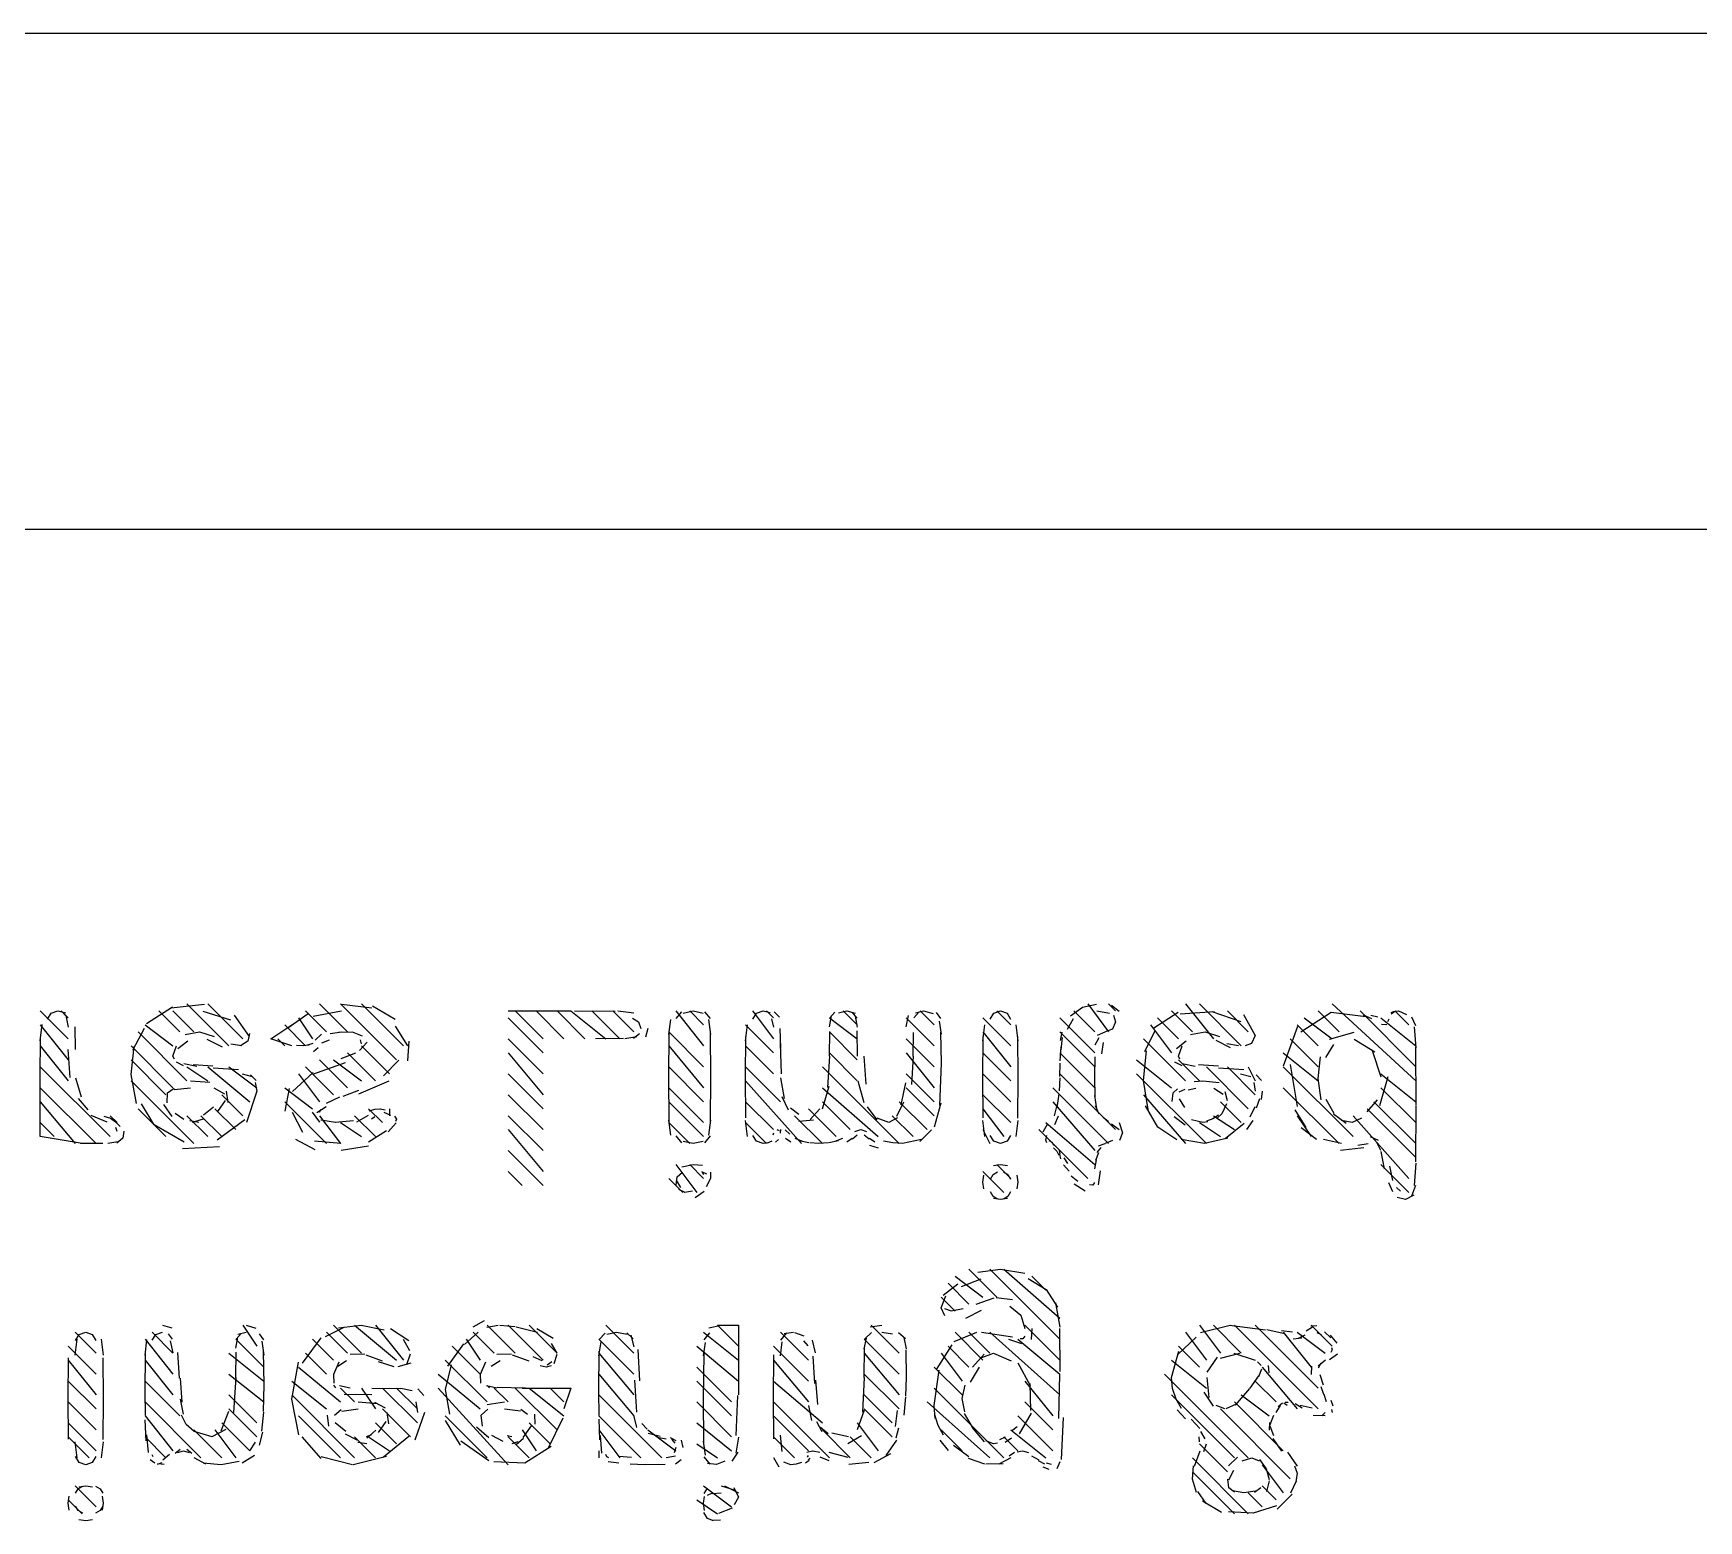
# Model space of a CAD drawing. Header units: millimetres. Extents: x 6 to 1147, y -20 to 811.
# Drawn here: x 791.32 to 819.94, y 785.44 to 811 of the extents above; entities that cross this region are included whole.
import ezdxf

# ---------------------------------------------------------------- set-up
doc = ezdxf.new("R2010")
doc.units = ezdxf.units.MM
for name, color, linetype in [('CURVES', 6, 'Continuous'), ('LINES', 7, 'Continuous'), ('RECTANGLES', 3, 'Continuous')]:
    doc.layers.add(name, color=color, linetype=linetype)

msp = doc.modelspace()

# ---------------------------------------------------------------- linework, layer by layer
at = {"layer": 'CURVES'}
for p, q in [((793.264, 793.984), (793.714, 794.273)), ((793.69, 794.251), (794.262, 794.315)), ((796.616, 794.319), (797.138, 794.253)), ((797.147, 794.285), (797.536, 794.056)), ((809.142, 794.115), (809.352, 794.263)), ((809.352, 794.263), (809.591, 794.319)), ((809.847, 794.3), (809.983, 794.196)), ((791.44, 793.685), (791.474, 793.964)), ((791.564, 794.06), (791.627, 794.16)), ((791.627, 794.16), (791.74, 794.2)), ((791.74, 794.2), (791.873, 794.169)), ((791.82, 794.181), (791.908, 794.083)), ((791.885, 794.09), (791.92, 793.922)), ((792.032, 793.927), (792.04, 793.54)), ((794.233, 794.196), (794.708, 794.048)), ((794.769, 794.128), (795.03, 793.762)), ((795.4, 793.72), (795.76, 793.96)), ((795.695, 793.912), (796.045, 794.157)), ((796.131, 794.111), (796.619, 794.199)), ((797.536, 793.936), (797.749, 793.598)), ((800.62, 794.2), (801.318, 794.194)), ((801.365, 794.2), (801.639, 794.167)), ((801.619, 794.076), (801.719, 794.014)), ((801.719, 794.014), (801.76, 793.9)), ((802.24, 793.795), (802.277, 794.053)), ((802.367, 794.068), (802.467, 794.185)), ((802.49, 794.164), (802.66, 794.2)), ((802.66, 794.2), (802.83, 794.164)), ((802.853, 794.185), (802.953, 794.068)), ((802.923, 794.053), (802.96, 793.795)), ((803.56, 793.685), (803.593, 793.959)), ((803.684, 794.059), (803.746, 794.159)), ((803.746, 794.159), (803.86, 794.2)), ((803.86, 794.2), (803.984, 794.173)), ((804.007, 794.064), (804.039, 793.923)), ((804.054, 794.184), (804.146, 794.09)), ((805, 793.924), (805.036, 794.115)), ((805.01, 794.079), (805.095, 794.179)), ((805.159, 794.165), (805.3, 794.2)), ((805.3, 794.2), (805.443, 794.163)), ((805.386, 794.178), (805.471, 794.078)), ((805.445, 794.111), (805.48, 793.923)), ((806.32, 793.925), (806.359, 794.123)), ((806.451, 794.081), (806.538, 794.18)), ((806.483, 794.167), (806.62, 794.2)), ((806.62, 794.2), (806.782, 794.153)), ((806.837, 794.172), (806.913, 794.069)), ((806.886, 794.025), (806.92, 793.803)), ((807.64, 793.685), (807.673, 793.959)), ((807.764, 794.059), (807.826, 794.159)), ((807.826, 794.159), (807.94, 794.2)), ((807.94, 794.2), (808.054, 794.159)), ((808.054, 794.159), (808.116, 794.059)), ((808.207, 793.959), (808.24, 793.685)), ((809.094, 793.889), (809.196, 794.07)), ((809.596, 794.199), (809.813, 794.164)), ((809.92, 794.015), (809.864, 793.889)), ((809.886, 794.126), (809.92, 794.015)), ((810.574, 793.911), (810.992, 794.177)), ((811.03, 794.152), (811.619, 794.188)), ((811.575, 794.19), (812.072, 794.018)), ((812.117, 794.139), (812.32, 793.78)), ((812.802, 793.258), (813.053, 793.937)), ((813.1, 793.841), (813.623, 794.178)), ((813.623, 794.178), (814.222, 794.105)), ((814.321, 794.067), (814.177, 794.13)), ((814.424, 794.09), (814.304, 794.124)), ((814.578, 793.962), (814.487, 793.965)), ((814.6, 794.02), (814.618, 794.063)), ((814.654, 794.172), (814.727, 794.195)), ((814.655, 794.15), (814.705, 794.183)), ((814.685, 794.192), (814.78, 794.2)), ((814.78, 794.2), (814.916, 794.137)), ((815.007, 794.096), (815.076, 793.947)), ((815.049, 793.929), (815.08, 793.568)), ((791.44, 793.06), (791.446, 793.747)), ((793.029, 793.526), (793.233, 793.904)), ((793.805, 793.554), (793.974, 793.686)), ((793.927, 793.796), (794.176, 793.839)), ((794.176, 793.839), (794.426, 793.758)), ((794.572, 793.576), (794.305, 793.708)), ((795.009, 793.679), (794.879, 793.601)), ((795.037, 793.814), (795.009, 793.679)), ((795.76, 793.6), (795.4, 793.72)), ((796.121, 793.641), (796.033, 793.61)), ((796.165, 793.698), (796.275, 793.803)), ((796.279, 793.653), (796.412, 793.705)), ((796.419, 793.811), (796.622, 793.839)), ((796.572, 793.838), (796.818, 793.835)), ((796.8, 793.839), (796.971, 793.772)), ((797.057, 793.666), (796.926, 793.518)), ((796.938, 793.706), (796.955, 793.637)), ((797.776, 793.679), (797.751, 793.344)), ((801.464, 793.727), (800.98, 793.72)), ((801.689, 793.754), (801.483, 793.72)), ((801.735, 793.808), (801.633, 793.728)), ((801.88, 793.9), (801.838, 793.747)), ((802.24, 793.06), (802.246, 793.821)), ((802.954, 793.821), (802.96, 793.06)), ((803.56, 793.06), (803.566, 793.758)), ((804.15, 793.898), (804.16, 793.559)), ((804.18, 793.119), (804.16, 793.639)), ((805, 793.42), (805.008, 793.846)), ((805.472, 793.857), (805.48, 793.42)), ((806.44, 793.42), (806.448, 793.827)), ((806.913, 793.835), (806.92, 793.3)), ((807.64, 793.06), (807.646, 793.758)), ((808.234, 793.758), (808.24, 793.06)), ((808.97, 793.693), (808.999, 793.835)), ((808.982, 793.529), (809.006, 793.743)), ((809.57, 793.619), (809.637, 793.741)), ((809.606, 793.781), (809.74, 793.84)), ((809.681, 793.463), (809.711, 793.656)), ((809.864, 793.889), (809.74, 793.84)), ((810.424, 793.505), (810.601, 793.866)), ((810.965, 793.554), (811.134, 793.686)), ((811.207, 793.796), (811.456, 793.839)), ((811.456, 793.839), (811.706, 793.758)), ((811.896, 793.568), (811.649, 793.69)), ((812.034, 793.6), (811.831, 793.634)), ((812.254, 793.64), (812.145, 793.6)), ((812.32, 793.78), (812.254, 793.64)), ((813.595, 793.716), (814.019, 793.834)), ((814.019, 793.714), (814.376, 793.499)), ((791.952, 793.056), (791.92, 793.54)), ((793.002, 793.11), (793.052, 793.587)), ((793.72, 793.42), (793.781, 793.601)), ((793.745, 793.371), (793.72, 793.42)), ((794.903, 793.602), (794.712, 793.627)), ((795.957, 793.6), (795.842, 793.607)), ((796.059, 793.613), (795.954, 793.6)), ((796.213, 793.565), (796.138, 793.498)), ((796.858, 793.474), (796.604, 793.379)), ((797.604, 793.352), (797.34, 793.083)), ((805, 793.42), (804.966, 792.885)), ((805.633, 792.939), (805.6, 793.42)), ((806.44, 793.42), (806.414, 792.936)), ((808.967, 793.345), (808.984, 793.584)), ((809.56, 793.06), (809.569, 793.414)), ((810.401, 793.007), (810.452, 793.512)), ((811, 793.42), (811.061, 793.601)), ((811.025, 793.371), (811, 793.42)), ((813.4, 793.04), (813.442, 793.414)), ((813.532, 793.399), (813.672, 793.623)), ((814.329, 793.521), (814.48, 793.067)), ((815.074, 793.577), (815.08, 792.58)), ((791.44, 792.04), (791.44, 793.12)), ((793.096, 792.609), (793.002, 793.105)), ((793.902, 793.257), (793.778, 793.317)), ((794.128, 793.247), (793.905, 793.291)), ((794.405, 793.249), (794.065, 793.276)), ((794.409, 793.224), (794.846, 793.193)), ((794.908, 793.118), (795.084, 793.072)), ((795.055, 793.104), (795.148, 793.003)), ((795.776, 792.816), (796.129, 793.14)), ((796.125, 793.114), (796.687, 793.313)), ((806.92, 793.3), (806.892, 792.574)), ((808.96, 793.075), (808.966, 793.303)), ((811.062, 793.257), (810.938, 793.317)), ((811.288, 793.247), (811.065, 793.291)), ((811.685, 793.249), (811.345, 793.276)), ((811.689, 793.224), (812.126, 793.193)), ((812.068, 793.118), (812.244, 793.072)), ((812.335, 793.104), (812.428, 793.003)), ((813.045, 792.555), (812.923, 793.28)), ((814.6, 793.069), (814.453, 792.567)), ((792.15, 792.719), (792.049, 793.045)), ((793.619, 792.619), (793.625, 792.791)), ((793.625, 792.791), (793.74, 792.875)), ((793.739, 792.848), (794.02, 792.88)), ((794.02, 793), (794.353, 792.975)), ((794.425, 792.877), (794.606, 792.778)), ((794.635, 792.819), (794.663, 792.624)), ((795.16, 792.82), (794.981, 792.282)), ((795.133, 792.968), (795.16, 792.82)), ((795.65, 792.476), (795.722, 792.866)), ((796.644, 792.738), (796.916, 792.836)), ((797.427, 792.994), (796.908, 792.77)), ((802.246, 792.299), (802.24, 793.06)), ((802.96, 793.06), (802.954, 792.299)), ((803.566, 792.362), (803.56, 793.06)), ((804.228, 792.698), (804.165, 793.05)), ((804.99, 792.902), (804.875, 792.513)), ((805.599, 792.619), (805.493, 792.993)), ((806.308, 792.967), (806.229, 792.586)), ((807.646, 792.362), (807.64, 793.06)), ((808.24, 793.056), (808.234, 792.358)), ((808.945, 792.776), (808.909, 792.535)), ((808.96, 793.053), (808.948, 792.826)), ((809.57, 792.724), (809.56, 793.06)), ((810.48, 792.504), (810.401, 793.007)), ((810.889, 792.645), (810.907, 792.795)), ((810.907, 792.795), (810.981, 792.862)), ((811.009, 792.812), (811.113, 792.853)), ((811.165, 792.843), (811.3, 792.872)), ((811.268, 792.99), (811.42, 793)), ((811.42, 793), (811.701, 792.968)), ((811.607, 792.872), (811.77, 792.772)), ((811.798, 792.815), (811.835, 792.658)), ((812.293, 792.968), (812.32, 792.82)), ((812.44, 792.82), (812.42, 792.676)), ((813.451, 792.671), (813.4, 793.04)), ((792.263, 792.503), (792.098, 792.696)), ((793.397, 792.242), (793.177, 792.605)), ((793.708, 792.388), (793.563, 792.59)), ((794.416, 792.544), (794.246, 792.41)), ((794.619, 792.663), (794.487, 792.473)), ((796.191, 792.453), (796.354, 792.556)), ((796.24, 792.46), (796.265, 792.509)), ((796.361, 792.616), (796.587, 792.725)), ((797.089, 792.484), (797.19, 792.514)), ((797.19, 792.514), (797.292, 792.519)), ((797.283, 792.519), (797.367, 792.5)), ((804.299, 792.495), (804.191, 792.724)), ((804.473, 792.42), (804.334, 792.529)), ((804.838, 792.518), (804.669, 792.336)), ((805.82, 792.328), (805.657, 792.552)), ((806.273, 792.634), (806.156, 792.385)), ((806.917, 792.613), (806.804, 792.2)), ((808.915, 792.605), (808.863, 792.395)), ((809.596, 792.519), (809.562, 792.746)), ((809.636, 792.424), (809.576, 792.571)), ((810.644, 792.204), (810.436, 792.567)), ((811.107, 792.54), (811.02, 792.692)), ((811.828, 792.601), (811.743, 792.432)), ((812.314, 792.554), (812.227, 792.377)), ((812.39, 792.691), (812.333, 792.527)), ((813.194, 792.199), (813.008, 792.501)), ((813.678, 792.438), (813.538, 792.68)), ((814.413, 792.675), (814.236, 792.465)), ((815.08, 792.572), (815.074, 791.606)), ((792.587, 792.29), (792.313, 792.405)), ((792.532, 792.394), (792.646, 792.357)), ((792.646, 792.357), (792.735, 792.297)), ((792.735, 792.297), (792.81, 792.213)), ((793.911, 791.946), (793.397, 792.242)), ((793.905, 792.334), (793.758, 792.438)), ((794.162, 792.281), (794.009, 792.31)), ((794.237, 792.341), (794.05, 792.281)), ((794.957, 792.33), (794.482, 791.979)), ((795.953, 792.113), (795.772, 792.453)), ((796.245, 792.289), (796.12, 792.46)), ((796.515, 792.28), (796.263, 792.324)), ((796.822, 792.312), (796.505, 792.28)), ((797.077, 792.403), (796.874, 792.291)), ((797.133, 792.347), (797.187, 792.384)), ((797.342, 792.46), (797.459, 792.406)), ((797.554, 792.279), (797.418, 792.121)), ((797.529, 792.392), (797.56, 792.338)), ((797.56, 792.338), (797.546, 792.302)), ((802.277, 792.067), (802.24, 792.325)), ((802.96, 792.325), (802.923, 792.067)), ((803.593, 792.041), (803.56, 792.315)), ((804.729, 792.32), (804.473, 792.3)), ((806.02, 792.28), (805.82, 792.357)), ((806.171, 792.362), (806.02, 792.28)), ((807.673, 792.041), (807.64, 792.315)), ((808.24, 792.315), (808.207, 792.04)), ((808.677, 792.12), (808.755, 792.267)), ((808.933, 792.392), (808.868, 792.244)), ((809.796, 792.292), (809.705, 792.368)), ((809.847, 792.26), (809.978, 792.163)), ((809.978, 792.283), (810.04, 792.106)), ((810.97, 791.983), (810.644, 792.204)), ((811.115, 792.235), (810.927, 792.381)), ((811.42, 792.28), (811.226, 792.328)), ((811.502, 792.292), (811.42, 792.28)), ((811.591, 792.348), (811.481, 792.305)), ((811.69, 792.408), (811.591, 792.348)), ((811.743, 792.432), (811.668, 792.361)), ((812.127, 792.264), (811.8, 792.004)), ((812.275, 792.316), (812.17, 792.161)), ((813.88, 792.264), (813.664, 792.424)), ((813.987, 792.284), (813.8, 792.315)), ((814.144, 792.36), (813.987, 792.284)), ((792.16, 791.92), (791.44, 792.04)), ((792.513, 791.924), (792.129, 791.92)), ((792.774, 791.949), (792.599, 791.92)), ((792.73, 792.2), (792.757, 792.134)), ((792.856, 792.011), (792.753, 791.928)), ((792.877, 792.134), (792.856, 792.011)), ((796.163, 791.814), (795.833, 791.993)), ((796.603, 791.921), (796.154, 791.961)), ((797.389, 792.137), (797.081, 791.945)), ((802.467, 791.935), (802.367, 792.052)), ((802.66, 791.92), (802.49, 791.956)), ((802.83, 791.956), (802.66, 791.92)), ((802.953, 792.052), (802.853, 791.935)), ((803.746, 791.961), (803.684, 792.061)), ((803.86, 791.92), (803.746, 791.961)), ((803.957, 791.931), (803.86, 791.92)), ((804.014, 791.963), (803.929, 791.928)), ((804.04, 792.1), (804.028, 792.064)), ((804.124, 791.991), (804.073, 791.946)), ((804.1, 792.16), (804.139, 792.145)), ((804.16, 792.1), (804.166, 792.162)), ((804.241, 792.155), (804.321, 792.081)), ((804.34, 791.945), (804.248, 792.008)), ((804.546, 791.958), (804.411, 792.006)), ((804.646, 791.932), (804.481, 791.966)), ((804.82, 791.92), (804.662, 791.931)), ((804.977, 791.931), (804.82, 791.92)), ((805.159, 791.966), (804.994, 791.932)), ((805.229, 792.006), (805.094, 791.958)), ((805.392, 792.008), (805.3, 791.945)), ((805.398, 792.002), (805.481, 792.07)), ((805.44, 792.13), (805.54, 792.16)), ((805.54, 792.16), (805.64, 792.13)), ((805.599, 792.07), (805.682, 792.002)), ((805.783, 791.944), (805.688, 792.008)), ((806.094, 791.931), (805.933, 791.963)), ((806.26, 791.92), (806.094, 791.931)), ((806.582, 791.989), (806.26, 791.92)), ((806.757, 792.156), (806.553, 791.957)), ((807.826, 791.961), (807.764, 792.061)), ((807.94, 791.92), (807.826, 791.961)), ((808.054, 791.96), (807.94, 791.92)), ((808.116, 792.061), (808.054, 791.96)), ((808.72, 791.98), (808.738, 792.058)), ((808.739, 791.936), (808.72, 791.98)), ((808.839, 791.931), (808.778, 791.968)), ((809.626, 791.879), (809.74, 791.92)), ((809.867, 791.973), (809.74, 791.92)), ((810.04, 792.103), (809.987, 791.973)), ((811.448, 791.92), (811.046, 791.991)), ((811.851, 792.016), (811.448, 791.92)), ((813.371, 791.993), (813.107, 792.193)), ((813.802, 791.92), (813.491, 791.993)), ((814.081, 791.893), (814.258, 791.919)), ((814.292, 792.04), (814.432, 791.982)), ((814.401, 791.943), (814.473, 791.805)), ((794.522, 791.866), (793.884, 791.829)), ((797.082, 791.876), (796.608, 791.801)), ((805.844, 791.839), (805.696, 791.89)), ((808.841, 791.909), (808.895, 791.878)), ((808.852, 791.85), (808.907, 791.79)), ((808.907, 791.79), (808.943, 791.719)), ((808.95, 791.799), (808.96, 791.74)), ((808.98, 791.657), (808.96, 791.74)), ((809.096, 791.579), (809.035, 791.674)), ((809.565, 791.485), (809.594, 791.64)), ((809.578, 791.638), (809.632, 791.77)), ((809.6, 791.77), (809.67, 791.852)), ((814.185, 791.845), (813.785, 791.8)), ((814.477, 791.785), (814.535, 791.484)), ((802.368, 791.208), (802.383, 791.347)), ((802.383, 791.347), (802.475, 791.428)), ((802.464, 791.523), (802.66, 791.56)), ((802.66, 791.56), (802.821, 791.549)), ((802.805, 791.438), (802.89, 791.402)), ((802.817, 791.427), (802.839, 791.39)), ((802.956, 791.43), (802.955, 791.323)), ((807.64, 791.26), (807.657, 791.379)), ((807.767, 791.311), (807.813, 791.387)), ((807.813, 791.387), (807.889, 791.433)), ((807.821, 791.543), (807.94, 791.56)), ((807.94, 791.56), (808.059, 791.543)), ((807.991, 791.433), (808.067, 791.387)), ((808.067, 791.387), (808.113, 791.311)), ((808.223, 791.379), (808.24, 791.26)), ((809.119, 791.448), (809.025, 791.554)), ((809.272, 791.266), (809.156, 791.362)), ((809.653, 791.455), (809.621, 791.209)), ((814.686, 791.288), (814.635, 791.535)), ((815.08, 791.586), (815.049, 791.202)), ((802.448, 791.168), (802.373, 791.294)), ((802.522, 791.081), (802.413, 791.133)), ((802.651, 791.101), (802.509, 791.082)), ((802.849, 791.096), (802.695, 790.99)), ((802.955, 791.323), (802.881, 791.177)), ((807.657, 791.141), (807.64, 791.26)), ((807.813, 791.013), (807.767, 791.089)), ((808.113, 791.089), (808.067, 791.013)), ((808.24, 791.26), (808.223, 791.14)), ((809.396, 791.102), (809.21, 791.224)), ((809.529, 791.208), (809.469, 791.209)), ((809.559, 791.251), (809.529, 791.208)), ((814.682, 791.093), (814.616, 791.248)), ((814.815, 791.102), (814.747, 791.164)), ((815.075, 791.198), (815.002, 791.016)), ((807.889, 790.967), (807.813, 791.013)), ((807.94, 790.96), (807.821, 790.977)), ((808.059, 790.977), (807.94, 790.96)), ((808.067, 791.013), (807.991, 790.967)), ((814.9, 790.96), (814.758, 790.996)), ((815.046, 791.035), (814.9, 790.96)), ((807.55, 789.712), (807.94, 789.76)), ((807.94, 789.76), (808.362, 789.694)), ((806.955, 789.317), (807.206, 789.512)), ((807.271, 789.467), (807.608, 789.599)), ((808.418, 789.603), (808.728, 789.415)), ((808.728, 789.415), (808.919, 789.11)), ((806.92, 789.1), (807.001, 789.305)), ((806.985, 788.962), (806.92, 789.1)), ((807.099, 789.04), (806.985, 789.082)), ((807.3, 789.079), (807.096, 789.04)), ((807.523, 789.159), (807.832, 789.272)), ((807.865, 789.275), (808.147, 789.239)), ((808.101, 789.128), (808.291, 788.97)), ((808.887, 789.182), (808.96, 788.768)), ((793.54, 788.8), (793.699, 788.755)), ((794.98, 788.8), (795.147, 788.749)), ((796.344, 788.607), (796.661, 788.768)), ((796.566, 788.755), (796.957, 788.799)), ((796.957, 788.799), (797.347, 788.718)), ((798.881, 788.77), (799.072, 788.879)), ((799.114, 788.767), (799.311, 788.8)), ((799.338, 788.8), (799.598, 788.776)), ((799.617, 788.774), (799.986, 788.677)), ((802.928, 788.757), (803.14, 788.8)), ((803.08, 788.8), (803.44, 788.8)), ((803.44, 788.8), (803.44, 787.6)), ((805.701, 788.769), (805.9, 788.8)), ((807.607, 789.051), (807.341, 788.916)), ((808.291, 788.97), (808.36, 788.74)), ((811.38, 788.675), (811.887, 788.8)), ((811.874, 788.8), (812.498, 788.718)), ((813.192, 788.703), (813.301, 788.769)), ((813.272, 788.787), (813.379, 788.796)), ((792.04, 788.285), (792.073, 788.559)), ((792.044, 788.539), (792.106, 788.639)), ((792.106, 788.639), (792.22, 788.68)), ((792.22, 788.68), (792.334, 788.639)), ((792.334, 788.639), (792.396, 788.539)), ((792.487, 788.559), (792.52, 788.285)), ((793.24, 788.286), (793.273, 788.547)), ((793.365, 788.541), (793.427, 788.64)), ((793.427, 788.64), (793.54, 788.68)), ((793.635, 788.653), (793.709, 788.562)), ((793.672, 788.529), (793.717, 788.326)), ((794.8, 788.403), (794.835, 788.591)), ((794.809, 788.558), (794.894, 788.658)), ((794.837, 788.643), (794.98, 788.68)), ((795.2, 788.649), (795.274, 788.547)), ((795.245, 788.525), (795.28, 788.284)), ((795.948, 788.147), (796.269, 788.582)), ((797.46, 788.741), (797.776, 788.536)), ((797.677, 788.557), (797.787, 788.362)), ((798.731, 788.469), (798.963, 788.678)), ((799.972, 788.744), (800.254, 788.576)), ((800.218, 788.485), (800.315, 788.317)), ((801.04, 788.275), (801.077, 788.514)), ((801.047, 788.551), (801.149, 788.665)), ((801.174, 788.646), (801.34, 788.68)), ((801.34, 788.68), (801.526, 788.647)), ((801.522, 788.669), (801.627, 788.568)), ((801.591, 788.629), (801.638, 788.426)), ((802.84, 788.273), (802.873, 788.503)), ((802.847, 788.549), (802.949, 788.666)), ((804.16, 788.275), (804.192, 788.514)), ((804.166, 788.545), (804.271, 788.666)), ((804.224, 788.657), (804.382, 788.677)), ((804.399, 788.676), (804.559, 788.618)), ((804.554, 788.533), (804.628, 788.445)), ((804.707, 788.542), (804.757, 788.325)), ((805.6, 788.394), (805.637, 788.577)), ((805.612, 788.566), (805.726, 788.672)), ((805.9, 788.68), (806.088, 788.653)), ((806.191, 788.673), (806.306, 788.57)), ((806.278, 788.59), (806.32, 788.396)), ((807.147, 788.518), (807.536, 788.679)), ((807.617, 788.677), (808.145, 788.599)), ((808.306, 788.481), (808.087, 788.556)), ((808.326, 788.566), (808.282, 788.563)), ((808.36, 788.613), (808.326, 788.566)), ((808.48, 788.74), (808.469, 788.554)), ((808.955, 788.742), (808.959, 788.004)), ((810.988, 788.295), (811.304, 788.594)), ((812.798, 788.654), (812.519, 788.722)), ((812.962, 788.68), (812.77, 788.702)), ((813.122, 788.579), (812.97, 788.56)), ((813.172, 788.629), (813.059, 788.571)), ((813.379, 788.676), (813.454, 788.639)), ((813.508, 788.687), (813.616, 788.584)), ((813.608, 788.629), (813.722, 788.491)), ((791.92, 787.54), (791.926, 788.238)), ((792.514, 788.238), (792.52, 787.54)), ((793.24, 787.66), (793.247, 788.294)), ((793.796, 788.332), (793.826, 787.891)), ((794.8, 787.9), (794.808, 788.337)), ((795.273, 788.345), (795.28, 787.78)), ((796.764, 788.303), (797.019, 788.307)), ((797.032, 788.292), (797.318, 788.185)), ((797.795, 788.304), (797.733, 788.12)), ((798.441, 788.096), (798.719, 788.481)), ((799.284, 788.303), (799.539, 788.307)), ((799.552, 788.292), (799.838, 788.185)), ((800.066, 788.186), (799.912, 788.257)), ((800.317, 788.294), (800.267, 788.133)), ((801.04, 787.66), (801.046, 788.351)), ((801.71, 788.379), (801.74, 787.841)), ((802.84, 787.54), (802.846, 788.309)), ((804.04, 787.54), (804.045, 788.289)), ((804.715, 788.266), (804.745, 787.8)), ((805.6, 787.9), (805.607, 788.417)), ((806.313, 788.376), (806.32, 787.9)), ((806.839, 788.04), (807.11, 788.46)), ((807.459, 788.078), (807.662, 788.299)), ((807.62, 788.244), (807.82, 788.32)), ((807.82, 788.32), (808.127, 788.187)), ((810.88, 787.9), (811.004, 788.356)), ((811.491, 787.995), (811.669, 788.251)), ((811.723, 788.231), (812.057, 788.319)), ((811.954, 788.318), (812.317, 788.199)), ((813.4, 788.103), (813.527, 788.202)), ((813.735, 788.302), (813.598, 788.206)), ((813.64, 788.374), (813.617, 788.333)), ((813.628, 788.416), (813.64, 788.374)), ((795.76, 787.53), (795.876, 788.166)), ((796.484, 787.959), (796.579, 788.171)), ((796.491, 787.806), (796.484, 787.959)), ((796.551, 788.094), (796.705, 788.19)), ((797.522, 788.086), (797.252, 788.172)), ((797.809, 788.147), (797.582, 788.082)), ((798.401, 787.695), (798.509, 788.12)), ((799.004, 787.959), (799.099, 788.171)), ((799.011, 787.803), (799.004, 787.959)), ((799.191, 788.094), (799.345, 788.19)), ((800.132, 788.08), (800.029, 788.101)), ((800.22, 788.099), (800.135, 788.08)), ((800.232, 788.168), (800.153, 788.111)), ((806.8, 787.42), (806.89, 788.028)), ((807.423, 787.82), (807.579, 788.078)), ((808.237, 788.155), (808.451, 787.766)), ((808.958, 787.959), (808.94, 787.195)), ((812.377, 787.932), (812.229, 787.719)), ((812.356, 788.172), (812.419, 788.105)), ((812.429, 788.044), (812.373, 787.912)), ((812.539, 788.105), (812.555, 787.979)), ((813.288, 787.951), (813.289, 788.094)), ((813.406, 788.064), (813.455, 788.15)), ((813.49, 787.77), (813.436, 787.945)), ((793.246, 787.247), (793.24, 787.66)), ((793.88, 787.478), (793.849, 787.89)), ((794.8, 787.9), (794.76, 787.301)), ((795.28, 787.779), (795.27, 787.319)), ((796.518, 787.724), (796.482, 787.767)), ((796.765, 787.72), (796.584, 787.757)), ((797.14, 787.72), (797.63, 787.713)), ((797.635, 787.72), (797.829, 787.678)), ((797.93, 787.706), (798.033, 787.59)), ((798.478, 787.269), (798.401, 787.695)), ((799.286, 787.72), (799.108, 787.755)), ((799.159, 787.724), (799.122, 787.766)), ((799.78, 787.72), (799.29, 787.726)), ((799.72, 787.72), (800.56, 787.72)), ((800.56, 787.72), (800.44, 787.36)), ((801.044, 787.248), (801.04, 787.66)), ((801.691, 787.307), (801.659, 787.854)), ((804.8, 787.438), (804.77, 787.857)), ((805.6, 787.9), (805.568, 787.306)), ((806.32, 787.9), (806.311, 787.586)), ((807.28, 787.54), (807.332, 787.77)), ((808.447, 787.796), (808.459, 787.336)), ((810.899, 787.714), (810.88, 787.9)), ((810.959, 787.531), (810.899, 787.714)), ((811.6, 787.408), (811.441, 787.647)), ((811.529, 787.556), (811.494, 787.902)), ((812.222, 787.709), (811.975, 787.426)), ((813.445, 787.747), (813.493, 787.617)), ((791.926, 786.842), (791.92, 787.54)), ((792.52, 787.536), (792.514, 786.838)), ((793.901, 787.273), (793.847, 787.531)), ((795.885, 786.916), (795.76, 787.531)), ((796.495, 787.251), (796.611, 787.353)), ((796.623, 787.322), (796.9, 787.36)), ((797.14, 787.6), (796.66, 787.607)), ((796.9, 787.48), (797.233, 787.455)), ((797.185, 787.477), (797.366, 787.378)), ((797.894, 787.482), (797.92, 787.3)), ((799.016, 787.253), (799.132, 787.354)), ((799.118, 787.439), (799.42, 787.48)), ((799.42, 787.36), (799.693, 787.33)), ((799.699, 787.356), (799.814, 787.273)), ((802.845, 786.791), (802.84, 787.54)), ((803.421, 787.591), (803.391, 786.902)), ((804.046, 786.846), (804.04, 787.54)), ((804.699, 787.16), (804.646, 787.418)), ((805.596, 787.337), (805.478, 787.001)), ((806.311, 787.571), (806.283, 787.254)), ((806.82, 787.198), (806.8, 787.42)), ((807.331, 787.311), (807.28, 787.54)), ((811.053, 787.369), (810.959, 787.531)), ((811.119, 787.189), (810.98, 787.347)), ((811.799, 787.361), (811.648, 787.418)), ((811.99, 787.445), (811.812, 787.362)), ((812.681, 787.301), (812.753, 787.417)), ((812.714, 787.405), (812.787, 787.464)), ((812.809, 787.466), (812.867, 787.427)), ((812.836, 787.475), (812.883, 787.475)), ((813.123, 787.376), (813.008, 787.448)), ((813.299, 787.371), (813.09, 787.422)), ((813.499, 787.612), (813.539, 787.491)), ((813.618, 787.511), (813.65, 787.411)), ((813.632, 787.352), (813.64, 787.3)), ((793.262, 786.813), (793.244, 787.175)), ((793.949, 787.094), (793.866, 787.254)), ((794.082, 786.97), (793.949, 787.094)), ((794.673, 787.316), (794.541, 786.976)), ((795.277, 787.303), (795.242, 786.976)), ((796.4, 787.067), (796.375, 787.251)), ((796.688, 786.97), (796.507, 787.124)), ((797.379, 787.143), (797.247, 786.953)), ((797.395, 787.299), (797.423, 787.104)), ((798.04, 787.3), (797.876, 786.822)), ((798.66, 786.737), (798.404, 787.159)), ((799.04, 787.067), (799.016, 787.253)), ((799.877, 787.07), (799.731, 786.868)), ((799.934, 787.273), (799.941, 787.099)), ((800.419, 787.204), (800.164, 786.676)), ((801.056, 786.829), (801.042, 787.186)), ((801.694, 787.039), (801.642, 787.253)), ((801.872, 787.013), (801.775, 787.109)), ((804.876, 786.965), (804.785, 787.137)), ((806.168, 787.336), (806.129, 787.06)), ((806.868, 787.077), (806.814, 787.261)), ((806.96, 786.908), (806.868, 787.077)), ((807.478, 787.018), (807.325, 787.281)), ((808.225, 787.055), (808.128, 786.976)), ((808.467, 787.288), (808.263, 786.931)), ((809.016, 787.216), (808.986, 786.493)), ((811.216, 787.183), (811.367, 787.024)), ((812.567, 786.996), (812.568, 787.13)), ((812.639, 786.899), (812.573, 787.064)), ((812.578, 787.095), (812.638, 787.251)), ((813.519, 787.242), (813.316, 787.25)), ((813.52, 787.3), (813.463, 787.24)), ((792.073, 786.521), (792.04, 786.795)), ((792.52, 786.795), (792.487, 786.52)), ((793.298, 786.614), (793.272, 786.916)), ((794.394, 786.88), (794.082, 786.97)), ((794.627, 787.009), (794.388, 786.88)), ((795.133, 786.792), (795.037, 786.643)), ((795.261, 786.963), (795.199, 786.737)), ((796.267, 786.507), (795.94, 786.88)), ((796.888, 786.821), (796.683, 786.925)), ((797.052, 786.762), (796.898, 786.786)), ((797.13, 786.918), (797.039, 786.881)), ((797.205, 786.994), (797.051, 786.859)), ((797.775, 786.887), (797.336, 786.529)), ((799.15, 786.469), (798.668, 786.806)), ((799.147, 786.866), (798.934, 787.048)), ((799.396, 786.8), (799.201, 786.903)), ((799.545, 786.88), (799.462, 786.898)), ((799.647, 786.795), (799.545, 786.76)), ((799.746, 786.854), (799.616, 786.742)), ((801.089, 786.602), (801.07, 786.905)), ((802.091, 786.885), (801.887, 786.937)), ((802.043, 786.874), (802.193, 786.844)), ((802.264, 786.868), (802.364, 786.817)), ((802.29, 786.842), (802.344, 786.774)), ((802.454, 786.823), (802.48, 786.7)), ((802.872, 786.566), (802.84, 786.805)), ((803.438, 786.873), (803.393, 786.6)), ((804.192, 786.63), (804.16, 786.912)), ((804.982, 786.93), (804.85, 787.04)), ((805.332, 786.881), (805.045, 786.944)), ((805.553, 786.899), (805.318, 786.761)), ((806.157, 786.825), (805.973, 786.562)), ((806.187, 787.028), (806.141, 786.86)), ((807.049, 786.649), (806.904, 786.823)), ((807.666, 786.793), (807.478, 787.018)), ((807.82, 786.76), (807.692, 786.813)), ((807.889, 786.774), (807.82, 786.76)), ((808.021, 786.875), (807.925, 786.829)), ((808.128, 786.856), (808.019, 786.786)), ((811.349, 786.882), (811.358, 786.793)), ((811.38, 786.972), (811.455, 786.844)), ((812.776, 786.632), (812.629, 786.851)), ((792.106, 786.441), (792.044, 786.541)), ((792.396, 786.541), (792.334, 786.44)), ((793.411, 786.429), (793.328, 786.488)), ((793.378, 786.538), (793.36, 786.574)), ((793.661, 786.579), (793.544, 786.478)), ((793.758, 786.602), (793.841, 786.67)), ((793.8, 786.61), (793.9, 786.64)), ((793.9, 786.64), (794, 786.61)), ((793.959, 786.67), (794.042, 786.602)), ((794.283, 786.411), (794.083, 786.523)), ((795.122, 786.558), (794.909, 786.427)), ((796.805, 786.4), (796.265, 786.539)), ((797.389, 786.541), (796.814, 786.4)), ((800.222, 786.713), (799.768, 786.429)), ((801.178, 786.538), (801.16, 786.576)), ((801.212, 786.521), (801.178, 786.538)), ((801.602, 786.525), (801.383, 786.542)), ((802.357, 786.55), (802.197, 786.52)), ((802.36, 786.7), (802.334, 786.607)), ((802.454, 786.487), (802.359, 786.41)), ((802.951, 786.414), (802.846, 786.535)), ((803.429, 786.619), (803.323, 786.462)), ((804.136, 786.36), (804.046, 786.518)), ((804.613, 786.618), (804.708, 786.64)), ((804.637, 786.561), (804.619, 786.534)), ((804.643, 786.479), (804.671, 786.513)), ((804.718, 786.64), (804.839, 786.616)), ((804.834, 786.536), (804.991, 786.473)), ((805.324, 786.525), (804.997, 786.612)), ((806.051, 786.591), (805.763, 786.433)), ((807.397, 786.538), (807.134, 786.734)), ((807.672, 786.412), (807.391, 786.509)), ((808.117, 786.523), (807.911, 786.41)), ((808.088, 786.552), (808.183, 786.616)), ((808.23, 786.626), (808.312, 786.64)), ((808.32, 786.639), (808.421, 786.614)), ((808.473, 786.553), (808.6, 786.485)), ((811.274, 786.378), (811.375, 786.638)), ((811.475, 786.757), (811.43, 786.622)), ((811.857, 786.382), (812.015, 786.53)), ((812.094, 786.47), (812.26, 786.52)), ((812.26, 786.52), (812.384, 786.47)), ((812.392, 786.491), (812.508, 786.33)), ((812.876, 786.618), (813.041, 786.377)), ((792.22, 786.4), (792.106, 786.441)), ((792.334, 786.44), (792.22, 786.4)), ((793.527, 786.435), (793.45, 786.403)), ((793.57, 786.403), (793.462, 786.418)), ((794.551, 786.401), (794.237, 786.431)), ((794.856, 786.457), (794.551, 786.401)), ((799.768, 786.429), (799.232, 786.454)), ((801.383, 786.428), (801.201, 786.449)), ((801.831, 786.401), (801.579, 786.409)), ((802.177, 786.404), (801.829, 786.401)), ((803.062, 786.403), (802.904, 786.423)), ((803.203, 786.462), (803.062, 786.403)), ((804.34, 786.4), (804.218, 786.448)), ((804.428, 786.409), (804.34, 786.4)), ((804.52, 786.441), (804.428, 786.409)), ((804.655, 786.472), (804.589, 786.429)), ((805.678, 786.438), (805.335, 786.404)), ((807.988, 786.418), (807.692, 786.411)), ((808.702, 786.41), (808.593, 786.471)), ((808.78, 786.318), (808.675, 786.361)), ((808.818, 786.406), (808.734, 786.426)), ((808.96, 786.452), (808.907, 786.333)), ((811.243, 786.152), (811.26, 786.381)), ((811.864, 786.14), (811.952, 786.309)), ((812.508, 786.33), (812.558, 786.146)), ((812.994, 786.38), (813.037, 786.259)), ((813.037, 786.259), (813.018, 786.107)), ((792.047, 785.911), (792.093, 785.987)), ((792.093, 785.987), (792.169, 786.033)), ((792.101, 786.023), (792.22, 786.04)), ((792.22, 786.04), (792.339, 786.023)), ((792.391, 786.033), (792.467, 785.987)), ((792.467, 785.987), (792.513, 785.911)), ((802.847, 785.91), (802.907, 786)), ((802.907, 785.88), (802.99, 785.917)), ((802.989, 785.907), (803.14, 785.92)), ((803.14, 786.04), (803.367, 785.973)), ((803.357, 786.011), (803.439, 785.844)), ((811.309, 785.926), (811.243, 786.152)), ((811.473, 785.736), (811.334, 785.939)), ((811.867, 786.005), (811.848, 786.153)), ((811.962, 785.929), (811.867, 786.005)), ((812.122, 785.92), (811.929, 785.955)), ((812.319, 785.945), (812.122, 785.92)), ((812.413, 786.005), (812.309, 785.927)), ((812.559, 786.125), (812.515, 785.942)), ((813.024, 786.122), (812.924, 785.912)), ((791.92, 785.74), (791.937, 785.859)), ((791.937, 785.621), (791.92, 785.74)), ((792.093, 785.613), (792.047, 785.689)), ((792.513, 785.689), (792.467, 785.613)), ((792.503, 785.859), (792.52, 785.74)), ((792.52, 785.74), (792.503, 785.62)), ((802.84, 785.74), (802.857, 785.857)), ((802.855, 785.615), (802.84, 785.74)), ((803.328, 785.656), (803.096, 785.565)), ((803.439, 785.844), (803.363, 785.712)), ((811.738, 785.58), (811.411, 785.777)), ((812.683, 785.698), (812.282, 785.569)), ((812.956, 785.898), (812.694, 785.64)), ((792.169, 785.567), (792.093, 785.613)), ((792.22, 785.44), (792.101, 785.457)), ((792.339, 785.457), (792.22, 785.44)), ((792.467, 785.613), (792.391, 785.567)), ((802.909, 785.478), (802.845, 785.578)), ((803.012, 785.44), (802.909, 785.478)), ((803.13, 785.448), (802.984, 785.441)), ((812.282, 785.569), (811.86, 785.595))]:
    msp.add_line(p, q, dxfattribs=at)
at = {"layer": 'LINES'}
for p, q in [((569.8, 802.48), (884.08, 802.48)), ((793.96, 794.32), (794.68, 793.6)), ((794.32, 794.32), (794.92, 793.72)), ((796.24, 794.32), (796.72, 793.84)), ((796.6, 794.32), (797.56, 793.36)), ((796.96, 794.32), (797.68, 793.6)), ((809.44, 794.32), (809.8, 793.84)), ((809.8, 794.32), (809.92, 794.2)), ((811.12, 794.32), (811.6, 793.72)), ((811.36, 794.32), (812.08, 793.6)), ((813.64, 794.32), (815.08, 793)), ((791.44, 794.2), (791.92, 793.72)), ((791.44, 793.96), (791.92, 793.36)), ((791.8, 794.2), (791.92, 794.08)), ((793.24, 793.96), (793.72, 793.6)), ((793.48, 794.2), (793.84, 793.84)), ((793.72, 794.2), (794.08, 793.84)), ((795.64, 793.96), (796, 793.6)), ((795.88, 794.08), (796.12, 793.72)), ((796, 794.2), (796.36, 793.84)), ((799.48, 794.2), (800.56, 794.2)), ((799.48, 794.08), (800.08, 793.48)), ((799.6, 794.2), (800.08, 793.72)), ((799.96, 794.2), (800.44, 793.72)), ((800.32, 794.2), (800.8, 793.72)), ((800.56, 794.2), (801.16, 793.72)), ((800.92, 794.2), (801.4, 793.72)), ((801.28, 794.2), (801.64, 793.84)), ((802.36, 794.2), (802.84, 793.6)), ((802.6, 794.2), (802.84, 793.96)), ((803.56, 793.96), (804.04, 793.48)), ((803.68, 794.2), (804.04, 793.72)), ((803.92, 794.2), (804.04, 794.08)), ((805, 794.08), (805.48, 793.72)), ((805.24, 794.2), (805.48, 793.96)), ((806.32, 794.08), (806.8, 793.6)), ((806.56, 794.2), (806.8, 793.96)), ((807.64, 794.08), (808.12, 793.6)), ((807.88, 794.2), (808.12, 793.96)), ((808.96, 794.08), (809.56, 793.48)), ((809.2, 794.2), (809.56, 793.84)), ((810.52, 793.96), (810.88, 793.48)), ((810.64, 794.08), (811, 793.72)), ((810.88, 794.2), (811.24, 793.84)), ((811.84, 794.2), (812.2, 793.84)), ((813.04, 793.96), (813.4, 793.6)), ((813.16, 794.08), (813.64, 793.72)), ((813.4, 794.2), (813.76, 793.84)), ((814.12, 794.2), (815.08, 793.24)), ((814.48, 794.08), (814.48, 794.08)), ((814.48, 794.08), (815.08, 793.6)), ((814.72, 794.2), (814.96, 793.96)), ((793.12, 793.84), (793.96, 793)), ((795.52, 793.72), (795.64, 793.6)), ((799.48, 793.72), (800.08, 793.12)), ((802.24, 793.84), (802.84, 793.24)), ((805, 793.84), (805.48, 793.36)), ((806.32, 793.72), (806.8, 793.24)), ((807.64, 793.84), (808.12, 793.24)), ((808.96, 793.84), (809.56, 793.24)), ((810.4, 793.72), (811.12, 793)), ((812.92, 793.72), (813.4, 793.24)), ((791.44, 793.6), (791.92, 793)), ((793, 793.6), (793.72, 792.88)), ((793, 793.36), (793.6, 792.76)), ((796.24, 793.36), (796.72, 792.88)), ((796.48, 793.36), (796.96, 793)), ((796.72, 793.48), (797.2, 793)), ((796.96, 793.6), (797.44, 793.12)), ((799.48, 793.48), (800.08, 792.76)), ((802.24, 793.6), (802.84, 792.88)), ((803.56, 793.6), (804.04, 793.12)), ((805, 793.48), (805.48, 793)), ((806.32, 793.48), (806.8, 792.88)), ((807.64, 793.48), (808.12, 793)), ((808.96, 793.48), (809.56, 792.88)), ((810.28, 793.36), (810.88, 792.88)), ((811, 793.36), (811.36, 793)), ((812.8, 793.48), (813.4, 793)), ((791.44, 793.24), (792.64, 792.04)), ((793.96, 793.24), (794.32, 793)), ((794.32, 793.24), (795.04, 792.64)), ((794.68, 793.24), (795.16, 792.88)), ((795.88, 793.12), (796.24, 792.64)), ((796, 793.24), (796.48, 792.76)), ((799.48, 793.12), (800.08, 792.52)), ((802.24, 793.24), (802.84, 792.64)), ((803.56, 793.24), (804.16, 792.64)), ((804.88, 793.24), (806.2, 791.92)), ((806.32, 793.12), (806.8, 792.64)), ((807.64, 793.12), (808.12, 792.64)), ((808.96, 793.12), (809.92, 792.16)), ((810.28, 793.12), (811.48, 791.92)), ((811.48, 793.24), (812.2, 792.52)), ((811.84, 793.24), (812.32, 792.76)), ((812.2, 793.24), (812.32, 793)), ((812.8, 793.24), (814, 792.04)), ((814.48, 793.12), (815.08, 792.64)), ((791.44, 792.88), (792.4, 791.92)), ((793, 793), (794.08, 791.92)), ((795.64, 792.88), (796.12, 792.52)), ((802.24, 792.88), (802.84, 792.28)), ((803.56, 793), (804.52, 791.92)), ((804.88, 792.88), (805.84, 792.04)), ((806.32, 792.88), (806.8, 792.4)), ((808.84, 792.88), (809.8, 791.92)), ((812.8, 792.88), (813.76, 791.92)), ((814.48, 792.88), (815.08, 792.28)), ((791.44, 792.64), (792.04, 791.92)), ((793.12, 792.52), (793.6, 792.04)), ((794.44, 792.52), (794.8, 792.16)), ((794.56, 792.76), (794.92, 792.4)), ((795.64, 792.64), (796.36, 791.92)), ((797.08, 792.52), (797.32, 792.28)), ((797.44, 792.52), (797.44, 792.4)), ((799.48, 792.76), (800.08, 792.16)), ((802.24, 792.64), (802.84, 792.04)), ((803.56, 792.64), (804.04, 792.16)), ((804.64, 792.52), (805.12, 792.04)), ((804.88, 792.64), (805.36, 792.16)), ((806.2, 792.64), (806.68, 792.16)), ((807.64, 792.76), (808.12, 792.28)), ((807.64, 792.52), (808, 792.04)), ((808.84, 792.64), (809.56, 791.8)), ((810.4, 792.76), (811.12, 791.92)), ((811.72, 792.64), (812.08, 792.28)), ((814.24, 792.52), (815.08, 791.68)), ((814.36, 792.64), (815.08, 791.92)), ((791.44, 792.28), (791.68, 792.04)), ((792.64, 792.4), (792.76, 792.28)), ((793.96, 792.4), (794.32, 792.04)), ((794.2, 792.4), (794.56, 792.04)), ((796.24, 792.4), (796.6, 791.92)), ((796.6, 792.28), (796.96, 792.04)), ((796.84, 792.4), (797.2, 792.04)), ((799.48, 792.4), (800.08, 791.8)), ((802.24, 792.28), (802.6, 791.92)), ((803.56, 792.28), (803.92, 791.92)), ((804.4, 792.4), (804.88, 791.92)), ((806.08, 792.4), (806.44, 792.04)), ((808.72, 792.28), (809.56, 791.56)), ((811.36, 792.28), (811.72, 792.04)), ((811.6, 792.4), (811.96, 792.16)), ((813.04, 792.4), (813.28, 792.04)), ((814, 792.4), (814.96, 791.32)), ((799.48, 792.16), (800.08, 791.44)), ((804.04, 792.16), (804.04, 792.16)), ((807.64, 792.16), (807.76, 791.92)), ((808.6, 792.16), (809.44, 791.32)), ((799.48, 791.8), (800.08, 791.2)), ((799.48, 791.44), (799.72, 791.2)), ((802.36, 791.56), (802.72, 791.08)), ((802.6, 791.56), (802.84, 791.32)), ((807.64, 791.44), (808, 791.08)), ((807.88, 791.56), (808.12, 791.32)), ((814.48, 791.56), (814.96, 791.08)), ((802.24, 791.32), (802.48, 791.08)), ((807.16, 789.64), (807.64, 789.28)), ((807.4, 789.76), (807.88, 789.28)), ((807.76, 789.76), (808.96, 788.56)), ((808, 789.76), (808.96, 788.92)), ((808.48, 789.64), (808.72, 789.4)), ((807.04, 789.52), (807.4, 789.16)), ((806.92, 789.28), (807.16, 789.04)), ((794.92, 788.8), (795.16, 788.44)), ((796.48, 788.8), (796.96, 788.32)), ((796.84, 788.8), (797.56, 788.2)), ((797.2, 788.8), (797.68, 788.2)), ((799.12, 788.8), (799.6, 788.32)), ((799.48, 788.8), (800.08, 788.2)), ((799.84, 788.8), (800.32, 788.32)), ((801.16, 788.8), (801.64, 788.32)), ((803.08, 788.8), (803.44, 788.44)), ((805.72, 788.8), (806.2, 788.32)), ((808.36, 788.8), (808.96, 788.2)), ((811.36, 788.8), (811.72, 788.32)), ((811.6, 788.8), (812.08, 788.32)), ((811.96, 788.8), (813.4, 787.36)), ((812.32, 788.8), (813.4, 787.72)), ((813.28, 788.8), (813.64, 788.44)), ((792.04, 788.68), (792.4, 788.32)), ((793.24, 788.56), (793.72, 787.96)), ((793.36, 788.68), (793.72, 788.32)), ((794.8, 788.56), (795.28, 788.08)), ((796.12, 788.56), (796.48, 788.2)), ((796.36, 788.68), (796.72, 788.32)), ((798.76, 788.56), (799, 788.2)), ((798.88, 788.68), (799.24, 788.32)), ((801.04, 788.56), (801.64, 787.96)), ((802.84, 788.68), (803.44, 788.2)), ((804.16, 788.68), (804.64, 788.2)), ((805.6, 788.56), (806.2, 787.96)), ((807.16, 788.68), (807.64, 788.2)), ((807.4, 788.68), (807.76, 788.32)), ((807.76, 788.68), (808.96, 787.6)), ((808.24, 788.56), (808.96, 787.96)), ((811.12, 788.68), (811.48, 788.2)), ((812.8, 788.68), (813.28, 788.08)), ((813.04, 788.68), (813.52, 788.32)), ((791.92, 788.44), (792.4, 787.96)), ((791.92, 788.2), (792.4, 787.6)), ((793.24, 788.2), (793.72, 787.6)), ((794.68, 788.32), (795.28, 787.84)), ((796, 788.32), (796.36, 787.96)), ((798.4, 788.2), (799.12, 787.48)), ((798.52, 788.44), (799, 787.96)), ((801.04, 788.32), (801.64, 787.6)), ((802.72, 788.44), (803.44, 787.84)), ((804.04, 788.44), (804.64, 787.84)), ((804.04, 788.2), (804.64, 787.48)), ((805.6, 788.32), (806.2, 787.6)), ((806.92, 788.32), (807.28, 787.84)), ((807.04, 788.44), (807.4, 788.08)), ((810.88, 788.2), (811.48, 787.72)), ((811, 788.44), (811.36, 788.08)), ((794.68, 787.96), (795.28, 787.48)), ((795.88, 788.08), (796.6, 787.48)), ((798.28, 787.96), (799, 787.36)), ((801.04, 787.96), (801.64, 787.24)), ((802.72, 788.08), (803.32, 787.48)), ((805.6, 787.96), (806.2, 787.36)), ((806.8, 788.08), (807.28, 787.6)), ((810.76, 787.96), (812.2, 786.52)), ((812.44, 788.08), (813.04, 787.36)), ((791.92, 787.84), (792.4, 787.36)), ((793.24, 787.84), (793.84, 787.24)), ((795.76, 787.84), (796.36, 787.36)), ((796.6, 787.72), (796.84, 787.48)), ((796.96, 787.72), (797.2, 787.36)), ((797.32, 787.72), (797.92, 787.12)), ((797.56, 787.72), (797.92, 787.36)), ((798.28, 787.72), (799.48, 786.4)), ((799.24, 787.72), (799.48, 787.48)), ((799.6, 787.72), (800.32, 787)), ((799.84, 787.72), (800.44, 787.24)), ((800.2, 787.72), (800.44, 787.48)), ((802.72, 787.84), (803.32, 787.24)), ((804.04, 787.84), (804.88, 787.12)), ((806.8, 787.72), (808, 786.52)), ((808.36, 787.84), (808.84, 787.24)), ((812.32, 787.84), (812.68, 787.48)), ((791.92, 787.48), (792.4, 787)), ((793.24, 787.48), (794.2, 786.52)), ((794.68, 787.6), (795.16, 787.12)), ((794.68, 787.36), (795.16, 786.88)), ((795.76, 787.6), (796.84, 786.52)), ((797.32, 787.36), (797.8, 786.88)), ((801.04, 787.6), (802.12, 786.52)), ((802.72, 787.48), (803.32, 786.88)), ((804.04, 787.48), (805, 786.52)), ((805.6, 787.6), (806.08, 787.12)), ((805.6, 787.36), (806.08, 786.88)), ((806.68, 787.48), (807.76, 786.52)), ((808.36, 787.48), (808.84, 787)), ((810.88, 787.6), (811.96, 786.52)), ((811.72, 787.36), (812.92, 786.16)), ((811.96, 787.48), (812.8, 786.64)), ((812.08, 787.6), (812.56, 787.24)), ((791.92, 787.12), (792.4, 786.64)), ((793.24, 787.24), (793.72, 786.64)), ((794.56, 787.12), (795.04, 786.64)), ((795.88, 787.24), (796.6, 786.52)), ((797.2, 787.12), (797.56, 786.76)), ((798.4, 787.24), (799.12, 786.52)), ((799.84, 787.12), (800.2, 786.76)), ((801.04, 787.24), (801.76, 786.52)), ((802.72, 787.12), (803.32, 786.64)), ((804.04, 787.24), (804.64, 786.64)), ((805.48, 787.12), (805.84, 786.64)), ((808.24, 787.24), (808.84, 786.64)), ((791.92, 786.88), (792.28, 786.52)), ((793.24, 786.88), (793.6, 786.52)), ((794.08, 787), (794.56, 786.52)), ((794.44, 787), (794.8, 786.52)), ((796.84, 786.88), (797.2, 786.52)), ((797.08, 786.88), (797.44, 786.64)), ((799.48, 786.88), (799.84, 786.52)), ((799.72, 787), (799.96, 786.64)), ((801.04, 787), (801.4, 786.52)), ((801.88, 787), (802.36, 786.64)), ((804.04, 786.88), (804.4, 786.52)), ((804.88, 787), (805.36, 786.52)), ((805.36, 786.88), (805.72, 786.52)), ((806.92, 787), (807.28, 786.64)), ((808, 786.88), (808.24, 786.64)), ((808.12, 787), (808.72, 786.52)), ((801.04, 786.64), (801.04, 786.52)), ((802.72, 786.76), (803.08, 786.52)), ((808.84, 786.52), (808.84, 786.52)), ((811.24, 786.52), (812.2, 785.56)), ((811.36, 786.76), (811.84, 786.28)), ((811.24, 786.28), (811.96, 785.56)), ((812.44, 786.4), (812.8, 785.92)), ((792.04, 786.04), (792.4, 785.68)), ((802.84, 786.04), (803.32, 785.68)), ((803.2, 786.04), (803.44, 785.92)), ((812.2, 785.92), (812.44, 785.68)), ((812.44, 786.04), (812.68, 785.8)), ((791.92, 785.8), (792.16, 785.56)), ((802.72, 785.8), (803.08, 785.56))]:
    msp.add_line(p, q, dxfattribs=at)
at = {"layer": 'RECTANGLES'}
for p, q in [((42.88, 811), (1146.64, 811)), ((52.24, 802.48), (1137.16, 802.48))]:
    msp.add_line(p, q, dxfattribs=at)

doc.saveas('drawing.dxf')
